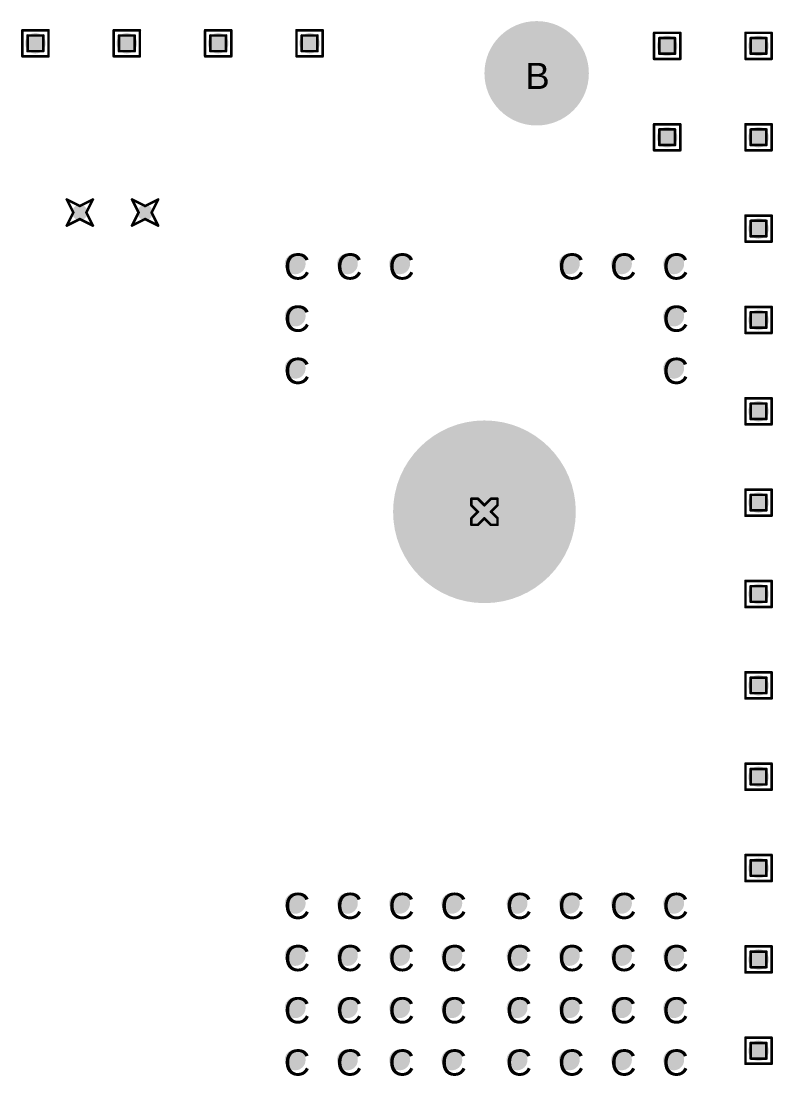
# Model space of a CAD drawing. Header units: millimetres. Extents: x -25 to 478, y -31 to 252.
# Drawn here: x 268.57 to 283.2, y 1.53 to 22.06 of the extents above; entities that cross this region are included whole.
import ezdxf

# ---------------------------------------------------------------- set-up
doc = ezdxf.new("R2010")
doc.units = ezdxf.units.MM
for name, color, linetype in [('DrillDrawing', 1, 'Continuous'), ('MultiLayer', 9, 'Continuous'), ('PadHoleLayer', 156, 'Continuous'), ('ViaHoleLayer', 16, 'Continuous')]:
    doc.layers.add(name, color=color, linetype=linetype)
doc.styles.add('Arial', font='', dxfattribs={"height": 0.2})
doc.styles.get('Arial').set_extended_font_data('Arial')

# ---------------------------------------------------------------- blocks, each defined once
blk = doc.blocks.new('KEYSTONE5001_940')
at = {"layer": 'MultiLayer'}
h = blk.add_hatch(color=9, dxfattribs=at)
edge = h.paths.add_edge_path()
edge.add_arc((0, 0), 1.016, 0, 360)
at = {"layer": 'PadHoleLayer'}
h = blk.add_hatch(color=156, dxfattribs=at)
edge = h.paths.add_edge_path()
edge.add_arc((0, 0), 0.508, 0, 360)
blk = doc.blocks.new('FP_CB25_18_CY_CONN_TERM_LUG_25MM4_7MM9_MFG_1488')
at = {"layer": 'ViaHoleLayer'}
h = blk.add_hatch(color=16, dxfattribs=at)
edge = h.paths.add_edge_path()
edge.add_arc((-3.048, 3.683), 0.203, 0, 360)
h = blk.add_hatch(color=16, dxfattribs=at)
edge = h.paths.add_edge_path()
edge.add_arc((-2.032, 3.683), 0.203, 0, 360)
h = blk.add_hatch(color=16, dxfattribs=at)
edge = h.paths.add_edge_path()
edge.add_arc((-1.016, 3.683), 0.203, 0, 360)
h = blk.add_hatch(color=16, dxfattribs=at)
edge = h.paths.add_edge_path()
edge.add_arc((0, 3.683), 0.203, 0, 360)
h = blk.add_hatch(color=16, dxfattribs=at)
edge = h.paths.add_edge_path()
edge.add_arc((10.414, 3.683), 0.203, 0, 360)
h = blk.add_hatch(color=16, dxfattribs=at)
edge = h.paths.add_edge_path()
edge.add_arc((11.43, 3.683), 0.203, 0, 360)
h = blk.add_hatch(color=16, dxfattribs=at)
edge = h.paths.add_edge_path()
edge.add_arc((12.446, 3.683), 0.203, 0, 360)
h = blk.add_hatch(color=16, dxfattribs=at)
edge = h.paths.add_edge_path()
edge.add_arc((-3.048, 2.667), 0.203, 0, 360)
h = blk.add_hatch(color=16, dxfattribs=at)
edge = h.paths.add_edge_path()
edge.add_arc((-2.032, 2.667), 0.203, 0, 360)
h = blk.add_hatch(color=16, dxfattribs=at)
edge = h.paths.add_edge_path()
edge.add_arc((-1.016, 2.667), 0.203, 0, 360)
h = blk.add_hatch(color=16, dxfattribs=at)
edge = h.paths.add_edge_path()
edge.add_arc((0, 2.667), 0.203, 0, 360)
h = blk.add_hatch(color=16, dxfattribs=at)
edge = h.paths.add_edge_path()
edge.add_arc((12.446, 2.667), 0.203, 0, 360)
h = blk.add_hatch(color=16, dxfattribs=at)
edge = h.paths.add_edge_path()
edge.add_arc((-3.048, 1.651), 0.203, 0, 360)
h = blk.add_hatch(color=16, dxfattribs=at)
edge = h.paths.add_edge_path()
edge.add_arc((-2.032, 1.651), 0.203, 0, 360)
h = blk.add_hatch(color=16, dxfattribs=at)
edge = h.paths.add_edge_path()
edge.add_arc((-1.016, 1.651), 0.203, 0, 360)
h = blk.add_hatch(color=16, dxfattribs=at)
edge = h.paths.add_edge_path()
edge.add_arc((0, 1.651), 0.203, 0, 360)
h = blk.add_hatch(color=16, dxfattribs=at)
edge = h.paths.add_edge_path()
edge.add_arc((12.446, 1.651), 0.203, 0, 360)
h = blk.add_hatch(color=16, dxfattribs=at)
edge = h.paths.add_edge_path()
edge.add_arc((7.62, 0), 1.778, 0, 360)
h = blk.add_hatch(color=16, dxfattribs=at)
edge = h.paths.add_edge_path()
edge.add_arc((-3.048, 0.635), 0.203, 0, 360)
h = blk.add_hatch(color=16, dxfattribs=at)
edge = h.paths.add_edge_path()
edge.add_arc((-2.032, 0.635), 0.203, 0, 360)
h = blk.add_hatch(color=16, dxfattribs=at)
edge = h.paths.add_edge_path()
edge.add_arc((-1.016, 0.635), 0.203, 0, 360)
h = blk.add_hatch(color=16, dxfattribs=at)
edge = h.paths.add_edge_path()
edge.add_arc((0, 0.635), 0.203, 0, 360)
h = blk.add_hatch(color=16, dxfattribs=at)
edge = h.paths.add_edge_path()
edge.add_arc((-3.048, -0.635), 0.203, 0, 360)
h = blk.add_hatch(color=16, dxfattribs=at)
edge = h.paths.add_edge_path()
edge.add_arc((-2.032, -0.635), 0.203, 0, 360)
h = blk.add_hatch(color=16, dxfattribs=at)
edge = h.paths.add_edge_path()
edge.add_arc((-1.016, -0.635), 0.203, 0, 360)
h = blk.add_hatch(color=16, dxfattribs=at)
edge = h.paths.add_edge_path()
edge.add_arc((0, -0.635), 0.203, 0, 360)
h = blk.add_hatch(color=16, dxfattribs=at)
edge = h.paths.add_edge_path()
edge.add_arc((-3.048, -1.651), 0.203, 0, 360)
h = blk.add_hatch(color=16, dxfattribs=at)
edge = h.paths.add_edge_path()
edge.add_arc((-2.032, -1.651), 0.203, 0, 360)
h = blk.add_hatch(color=16, dxfattribs=at)
edge = h.paths.add_edge_path()
edge.add_arc((-1.016, -1.651), 0.203, 0, 360)
h = blk.add_hatch(color=16, dxfattribs=at)
edge = h.paths.add_edge_path()
edge.add_arc((0, -1.651), 0.203, 0, 360)
h = blk.add_hatch(color=16, dxfattribs=at)
edge = h.paths.add_edge_path()
edge.add_arc((12.446, -1.651), 0.203, 0, 360)
h = blk.add_hatch(color=16, dxfattribs=at)
edge = h.paths.add_edge_path()
edge.add_arc((-3.048, -2.667), 0.203, 0, 360)
h = blk.add_hatch(color=16, dxfattribs=at)
edge = h.paths.add_edge_path()
edge.add_arc((-2.032, -2.667), 0.203, 0, 360)
h = blk.add_hatch(color=16, dxfattribs=at)
edge = h.paths.add_edge_path()
edge.add_arc((-1.016, -2.667), 0.203, 0, 360)
h = blk.add_hatch(color=16, dxfattribs=at)
edge = h.paths.add_edge_path()
edge.add_arc((0, -2.667), 0.203, 0, 360)
h = blk.add_hatch(color=16, dxfattribs=at)
edge = h.paths.add_edge_path()
edge.add_arc((12.446, -2.667), 0.203, 0, 360)
h = blk.add_hatch(color=16, dxfattribs=at)
edge = h.paths.add_edge_path()
edge.add_arc((-3.048, -3.683), 0.203, 0, 360)
h = blk.add_hatch(color=16, dxfattribs=at)
edge = h.paths.add_edge_path()
edge.add_arc((-2.032, -3.683), 0.203, 0, 360)
h = blk.add_hatch(color=16, dxfattribs=at)
edge = h.paths.add_edge_path()
edge.add_arc((-1.016, -3.683), 0.203, 0, 360)
h = blk.add_hatch(color=16, dxfattribs=at)
edge = h.paths.add_edge_path()
edge.add_arc((0, -3.683), 0.203, 0, 360)
h = blk.add_hatch(color=16, dxfattribs=at)
edge = h.paths.add_edge_path()
edge.add_arc((10.414, -3.683), 0.203, 0, 360)
h = blk.add_hatch(color=16, dxfattribs=at)
edge = h.paths.add_edge_path()
edge.add_arc((11.43, -3.683), 0.203, 0, 360)
h = blk.add_hatch(color=16, dxfattribs=at)
edge = h.paths.add_edge_path()
edge.add_arc((12.446, -3.683), 0.203, 0, 360)

msp = doc.modelspace()

# ---------------------------------------------------------------- hatches: boundary and pattern name
at = {"layer": 'ViaHoleLayer'}
h = msp.add_hatch(color=16, dxfattribs=at)
edge = h.paths.add_edge_path()
edge.add_arc((268.851, 21.631), 0.2, 0, 360)
h = msp.add_hatch(color=16, dxfattribs=at)
edge = h.paths.add_edge_path()
edge.add_arc((270.629, 21.631), 0.2, 0, 360)
h = msp.add_hatch(color=16, dxfattribs=at)
edge = h.paths.add_edge_path()
edge.add_arc((272.407, 21.631), 0.2, 0, 360)
h = msp.add_hatch(color=16, dxfattribs=at)
edge = h.paths.add_edge_path()
edge.add_arc((274.185, 21.631), 0.2, 0, 360)
h = msp.add_hatch(color=16, dxfattribs=at)
edge = h.paths.add_edge_path()
edge.add_arc((281.145, 21.58), 0.2, 0, 360)
h = msp.add_hatch(color=16, dxfattribs=at)
edge = h.paths.add_edge_path()
edge.add_arc((282.923, 21.58), 0.2, 0, 360)
h = msp.add_hatch(color=16, dxfattribs=at)
edge = h.paths.add_edge_path()
edge.add_arc((281.145, 19.802), 0.2, 0, 360)
h = msp.add_hatch(color=16, dxfattribs=at)
edge = h.paths.add_edge_path()
edge.add_arc((282.923, 19.802), 0.2, 0, 360)
h = msp.add_hatch(color=16, dxfattribs=at)
edge = h.paths.add_edge_path()
edge.add_arc((269.715, 18.337), 0.15, 0, 360)
h = msp.add_hatch(color=16, dxfattribs=at)
edge = h.paths.add_edge_path()
edge.add_arc((270.985, 18.337), 0.15, 0, 360)
h = msp.add_hatch(color=16, dxfattribs=at)
edge = h.paths.add_edge_path()
edge.add_arc((282.923, 18.024), 0.2, 0, 360)
h = msp.add_hatch(color=16, dxfattribs=at)
edge = h.paths.add_edge_path()
edge.add_arc((282.923, 16.246), 0.2, 0, 360)
h = msp.add_hatch(color=16, dxfattribs=at)
edge = h.paths.add_edge_path()
edge.add_arc((282.923, 14.468), 0.2, 0, 360)
h = msp.add_hatch(color=16, dxfattribs=at)
edge = h.paths.add_edge_path()
edge.add_arc((282.923, 12.69), 0.2, 0, 360)
h = msp.add_hatch(color=16, dxfattribs=at)
edge = h.paths.add_edge_path()
edge.add_arc((282.923, 10.912), 0.2, 0, 360)
h = msp.add_hatch(color=16, dxfattribs=at)
edge = h.paths.add_edge_path()
edge.add_arc((282.923, 9.134), 0.2, 0, 360)
h = msp.add_hatch(color=16, dxfattribs=at)
edge = h.paths.add_edge_path()
edge.add_arc((282.923, 7.356), 0.2, 0, 360)
h = msp.add_hatch(color=16, dxfattribs=at)
edge = h.paths.add_edge_path()
edge.add_arc((282.923, 5.578), 0.2, 0, 360)
h = msp.add_hatch(color=16, dxfattribs=at)
edge = h.paths.add_edge_path()
edge.add_arc((282.923, 3.8), 0.2, 0, 360)
h = msp.add_hatch(color=16, dxfattribs=at)
edge = h.paths.add_edge_path()
edge.add_arc((282.923, 2.022), 0.2, 0, 360)

# ---------------------------------------------------------------- linework, layer by layer
at = {"layer": 'DrillDrawing', "const_width": 0.0508}
for points in [[(268.597, 21.885), (269.105, 21.885)], [(268.597, 21.377), (268.597, 21.885)], [(268.699, 21.783), (269.004, 21.783)], [(268.699, 21.478), (268.699, 21.783)], [(269.004, 21.478), (269.004, 21.783)], [(269.105, 21.377), (269.105, 21.885)], [(270.375, 21.885), (270.883, 21.885)], [(270.375, 21.377), (270.375, 21.885)], [(270.477, 21.783), (270.782, 21.783)], [(270.477, 21.478), (270.477, 21.783)], [(270.782, 21.478), (270.782, 21.783)], [(270.883, 21.377), (270.883, 21.885)], [(272.153, 21.885), (272.661, 21.885)], [(272.153, 21.377), (272.153, 21.885)], [(272.255, 21.783), (272.56, 21.783)], [(272.255, 21.478), (272.255, 21.783)], [(272.56, 21.478), (272.56, 21.783)], [(272.661, 21.377), (272.661, 21.885)], [(273.931, 21.885), (274.439, 21.885)], [(273.931, 21.377), (273.931, 21.885)], [(274.033, 21.783), (274.338, 21.783)], [(274.033, 21.478), (274.033, 21.783)], [(274.338, 21.478), (274.338, 21.783)], [(274.439, 21.377), (274.439, 21.885)], [(280.891, 21.834), (281.399, 21.834)], [(280.891, 21.326), (280.891, 21.834)], [(281.399, 21.326), (281.399, 21.834)], [(282.669, 21.834), (283.177, 21.834)], [(282.669, 21.326), (282.669, 21.834)], [(283.177, 21.326), (283.177, 21.834)], [(280.993, 21.732), (281.297, 21.732)], [(280.993, 21.428), (280.993, 21.732)], [(281.297, 21.428), (281.297, 21.732)], [(282.771, 21.732), (283.075, 21.732)], [(282.771, 21.428), (282.771, 21.732)], [(283.075, 21.428), (283.075, 21.732)], [(268.597, 21.377), (269.105, 21.377)], [(268.699, 21.478), (269.004, 21.478)], [(270.375, 21.377), (270.883, 21.377)], [(270.477, 21.478), (270.782, 21.478)], [(272.153, 21.377), (272.661, 21.377)], [(272.255, 21.478), (272.56, 21.478)], [(273.931, 21.377), (274.439, 21.377)], [(274.033, 21.478), (274.338, 21.478)], [(280.993, 21.428), (281.297, 21.428)], [(282.771, 21.428), (283.075, 21.428)], [(280.891, 21.326), (281.399, 21.326)], [(282.669, 21.326), (283.177, 21.326)], [(280.891, 20.056), (281.399, 20.056)], [(280.891, 19.548), (280.891, 20.056)], [(280.993, 19.954), (281.297, 19.954)], [(280.993, 19.65), (280.993, 19.954)], [(281.297, 19.65), (281.297, 19.954)], [(281.399, 19.548), (281.399, 20.056)], [(282.669, 20.056), (283.177, 20.056)], [(282.669, 19.548), (282.669, 20.056)], [(282.771, 19.954), (283.075, 19.954)], [(282.771, 19.65), (282.771, 19.954)], [(283.075, 19.65), (283.075, 19.954)], [(283.177, 19.548), (283.177, 20.056)], [(280.891, 19.548), (281.399, 19.548)], [(280.993, 19.65), (281.297, 19.65)], [(282.669, 19.548), (283.177, 19.548)], [(282.771, 19.65), (283.075, 19.65)], [(269.461, 18.591), (269.715, 18.464)], [(269.461, 18.591), (269.588, 18.337)], [(269.715, 18.464), (269.969, 18.591)], [(269.842, 18.337), (269.969, 18.591)], [(270.731, 18.591), (270.985, 18.464)], [(270.731, 18.591), (270.858, 18.337)], [(270.985, 18.464), (271.239, 18.591)], [(271.112, 18.337), (271.239, 18.591)], [(269.461, 18.083), (269.588, 18.337)], [(269.842, 18.337), (269.969, 18.083)], [(270.731, 18.083), (270.858, 18.337)], [(271.112, 18.337), (271.239, 18.083)], [(282.669, 18.278), (283.177, 18.278)], [(282.669, 17.77), (282.669, 18.278)], [(283.177, 17.77), (283.177, 18.278)], [(269.461, 18.083), (269.715, 18.21)], [(269.715, 18.21), (269.969, 18.083)], [(270.731, 18.083), (270.985, 18.21)], [(270.985, 18.21), (271.239, 18.083)], [(282.771, 18.176), (283.075, 18.176)], [(282.771, 17.872), (282.771, 18.176)], [(283.075, 17.872), (283.075, 18.176)], [(282.771, 17.872), (283.075, 17.872)], [(282.669, 17.77), (283.177, 17.77)], [(282.669, 16.5), (283.177, 16.5)], [(282.669, 15.992), (282.669, 16.5)], [(283.177, 15.992), (283.177, 16.5)], [(282.771, 16.398), (283.075, 16.398)], [(282.771, 16.094), (282.771, 16.398)], [(283.075, 16.094), (283.075, 16.398)], [(282.669, 15.992), (283.177, 15.992)], [(282.771, 16.094), (283.075, 16.094)], [(282.669, 14.722), (283.177, 14.722)], [(282.669, 14.214), (282.669, 14.722)], [(282.771, 14.62), (283.075, 14.62)], [(282.771, 14.316), (282.771, 14.62)], [(283.075, 14.316), (283.075, 14.62)], [(283.177, 14.214), (283.177, 14.722)], [(282.669, 14.214), (283.177, 14.214)], [(282.771, 14.316), (283.075, 14.316)], [(282.669, 12.944), (283.177, 12.944)], [(282.669, 12.436), (282.669, 12.944)], [(283.177, 12.436), (283.177, 12.944)], [(277.335, 12.639), (277.335, 12.766)], [(277.335, 12.766), (277.462, 12.766)], [(277.462, 12.766), (277.589, 12.639)], [(277.589, 12.639), (277.716, 12.766)], [(277.716, 12.766), (277.843, 12.766)], [(277.843, 12.639), (277.843, 12.766)], [(282.771, 12.842), (283.075, 12.842)], [(282.771, 12.538), (282.771, 12.842)], [(283.075, 12.538), (283.075, 12.842)], [(277.335, 12.639), (277.462, 12.512)], [(277.335, 12.385), (277.462, 12.512)], [(277.716, 12.512), (277.843, 12.639)], [(277.716, 12.512), (277.843, 12.385)], [(282.771, 12.538), (283.075, 12.538)], [(277.335, 12.258), (277.335, 12.385)], [(277.462, 12.258), (277.589, 12.385)], [(277.589, 12.385), (277.716, 12.258)], [(277.843, 12.258), (277.843, 12.385)], [(282.669, 12.436), (283.177, 12.436)], [(277.335, 12.258), (277.462, 12.258)], [(277.716, 12.258), (277.843, 12.258)], [(282.669, 11.166), (283.177, 11.166)], [(282.669, 10.658), (282.669, 11.166)], [(282.771, 11.064), (283.075, 11.064)], [(282.771, 10.76), (282.771, 11.064)], [(283.075, 10.76), (283.075, 11.064)], [(283.177, 10.658), (283.177, 11.166)], [(282.669, 10.658), (283.177, 10.658)], [(282.771, 10.76), (283.075, 10.76)], [(282.669, 9.388), (283.177, 9.388)], [(282.669, 8.88), (282.669, 9.388)], [(282.771, 9.286), (283.075, 9.286)], [(282.771, 8.982), (282.771, 9.286)], [(283.075, 8.982), (283.075, 9.286)], [(283.177, 8.88), (283.177, 9.388)], [(282.669, 8.88), (283.177, 8.88)], [(282.771, 8.982), (283.075, 8.982)], [(282.669, 7.61), (283.177, 7.61)], [(282.669, 7.102), (282.669, 7.61)], [(283.177, 7.102), (283.177, 7.61)], [(282.771, 7.508), (283.075, 7.508)], [(282.771, 7.204), (282.771, 7.508)], [(283.075, 7.204), (283.075, 7.508)], [(282.771, 7.204), (283.075, 7.204)], [(282.669, 7.102), (283.177, 7.102)], [(282.669, 5.832), (283.177, 5.832)], [(282.669, 5.324), (282.669, 5.832)], [(282.771, 5.73), (283.075, 5.73)], [(282.771, 5.426), (282.771, 5.73)], [(283.075, 5.426), (283.075, 5.73)], [(283.177, 5.324), (283.177, 5.832)], [(282.669, 5.324), (283.177, 5.324)], [(282.771, 5.426), (283.075, 5.426)], [(282.669, 4.054), (283.177, 4.054)], [(282.669, 3.546), (282.669, 4.054)], [(282.771, 3.952), (283.075, 3.952)], [(282.771, 3.648), (282.771, 3.952)], [(283.075, 3.648), (283.075, 3.952)], [(283.177, 3.546), (283.177, 4.054)], [(282.669, 3.546), (283.177, 3.546)], [(282.771, 3.648), (283.075, 3.648)], [(282.669, 2.276), (283.177, 2.276)], [(282.669, 1.768), (282.669, 2.276)], [(283.177, 1.768), (283.177, 2.276)], [(282.771, 2.174), (283.075, 2.174)], [(282.771, 1.87), (282.771, 2.174)], [(283.075, 1.87), (283.075, 2.174)], [(282.771, 1.87), (283.075, 1.87)], [(282.669, 1.768), (283.177, 1.768)]]:
    msp.add_lwpolyline(points, dxfattribs=at)
at = {"layer": 'DrillDrawing', "const_width": 0.0254}
for points in [[(268.585, 21.885, 1), (268.61, 21.885, 1)], [(268.585, 21.885, 1), (268.61, 21.885, 1)], [(268.686, 21.783, 1), (268.712, 21.783, 1)], [(268.686, 21.783, 1), (268.712, 21.783, 1)], [(268.991, 21.783, 1), (269.017, 21.783, 1)], [(268.991, 21.783, 1), (269.017, 21.783, 1)], [(269.093, 21.885, 1), (269.118, 21.885, 1)], [(269.093, 21.885, 1), (269.118, 21.885, 1)], [(270.363, 21.885, 1), (270.388, 21.885, 1)], [(270.363, 21.885, 1), (270.388, 21.885, 1)], [(270.464, 21.783, 1), (270.49, 21.783, 1)], [(270.464, 21.783, 1), (270.49, 21.783, 1)], [(270.769, 21.783, 1), (270.795, 21.783, 1)], [(270.769, 21.783, 1), (270.795, 21.783, 1)], [(270.871, 21.885, 1), (270.896, 21.885, 1)], [(270.871, 21.885, 1), (270.896, 21.885, 1)], [(272.141, 21.885, 1), (272.166, 21.885, 1)], [(272.141, 21.885, 1), (272.166, 21.885, 1)], [(272.242, 21.783, 1), (272.268, 21.783, 1)], [(272.242, 21.783, 1), (272.268, 21.783, 1)], [(272.547, 21.783, 1), (272.573, 21.783, 1)], [(272.547, 21.783, 1), (272.573, 21.783, 1)], [(272.649, 21.885, 1), (272.674, 21.885, 1)], [(272.649, 21.885, 1), (272.674, 21.885, 1)], [(273.919, 21.885, 1), (273.944, 21.885, 1)], [(273.919, 21.885, 1), (273.944, 21.885, 1)], [(274.02, 21.783, 1), (274.046, 21.783, 1)], [(274.02, 21.783, 1), (274.046, 21.783, 1)], [(274.325, 21.783, 1), (274.351, 21.783, 1)], [(274.325, 21.783, 1), (274.351, 21.783, 1)], [(274.427, 21.885, 1), (274.452, 21.885, 1)], [(274.427, 21.885, 1), (274.452, 21.885, 1)], [(280.878, 21.834, 1), (280.904, 21.834, 1)], [(280.878, 21.834, 1), (280.904, 21.834, 1)], [(281.386, 21.834, 1), (281.412, 21.834, 1)], [(281.386, 21.834, 1), (281.412, 21.834, 1)], [(282.656, 21.834, 1), (282.682, 21.834, 1)], [(282.656, 21.834, 1), (282.682, 21.834, 1)], [(283.164, 21.834, 1), (283.19, 21.834, 1)], [(283.164, 21.834, 1), (283.19, 21.834, 1)], [(280.98, 21.732, 1), (281.005, 21.732, 1)], [(280.98, 21.732, 1), (281.005, 21.732, 1)], [(281.285, 21.732, 1), (281.31, 21.732, 1)], [(281.285, 21.732, 1), (281.31, 21.732, 1)], [(282.758, 21.732, 1), (282.783, 21.732, 1)], [(282.758, 21.732, 1), (282.783, 21.732, 1)], [(283.063, 21.732, 1), (283.088, 21.732, 1)], [(283.063, 21.732, 1), (283.088, 21.732, 1)], [(268.585, 21.377, 1), (268.61, 21.377, 1)], [(268.585, 21.377, 1), (268.61, 21.377, 1)], [(268.686, 21.478, 1), (268.712, 21.478, 1)], [(268.686, 21.478, 1), (268.712, 21.478, 1)], [(268.991, 21.478, 1), (269.017, 21.478, 1)], [(268.991, 21.478, 1), (269.017, 21.478, 1)], [(269.093, 21.377, 1), (269.118, 21.377, 1)], [(269.093, 21.377, 1), (269.118, 21.377, 1)], [(270.363, 21.377, 1), (270.388, 21.377, 1)], [(270.363, 21.377, 1), (270.388, 21.377, 1)], [(270.464, 21.478, 1), (270.49, 21.478, 1)], [(270.464, 21.478, 1), (270.49, 21.478, 1)], [(270.769, 21.478, 1), (270.795, 21.478, 1)], [(270.769, 21.478, 1), (270.795, 21.478, 1)], [(270.871, 21.377, 1), (270.896, 21.377, 1)], [(270.871, 21.377, 1), (270.896, 21.377, 1)], [(272.141, 21.377, 1), (272.166, 21.377, 1)], [(272.141, 21.377, 1), (272.166, 21.377, 1)], [(272.242, 21.478, 1), (272.268, 21.478, 1)], [(272.242, 21.478, 1), (272.268, 21.478, 1)], [(272.547, 21.478, 1), (272.573, 21.478, 1)], [(272.547, 21.478, 1), (272.573, 21.478, 1)], [(272.649, 21.377, 1), (272.674, 21.377, 1)], [(272.649, 21.377, 1), (272.674, 21.377, 1)], [(273.919, 21.377, 1), (273.944, 21.377, 1)], [(273.919, 21.377, 1), (273.944, 21.377, 1)], [(274.02, 21.478, 1), (274.046, 21.478, 1)], [(274.02, 21.478, 1), (274.046, 21.478, 1)], [(274.325, 21.478, 1), (274.351, 21.478, 1)], [(274.325, 21.478, 1), (274.351, 21.478, 1)], [(274.427, 21.377, 1), (274.452, 21.377, 1)], [(274.427, 21.377, 1), (274.452, 21.377, 1)], [(280.98, 21.428, 1), (281.005, 21.428, 1)], [(280.98, 21.428, 1), (281.005, 21.428, 1)], [(281.285, 21.428, 1), (281.31, 21.428, 1)], [(281.285, 21.428, 1), (281.31, 21.428, 1)], [(282.758, 21.428, 1), (282.783, 21.428, 1)], [(282.758, 21.428, 1), (282.783, 21.428, 1)], [(283.063, 21.428, 1), (283.088, 21.428, 1)], [(283.063, 21.428, 1), (283.088, 21.428, 1)], [(280.878, 21.326, 1), (280.904, 21.326, 1)], [(280.878, 21.326, 1), (280.904, 21.326, 1)], [(281.386, 21.326, 1), (281.412, 21.326, 1)], [(281.386, 21.326, 1), (281.412, 21.326, 1)], [(282.656, 21.326, 1), (282.682, 21.326, 1)], [(282.656, 21.326, 1), (282.682, 21.326, 1)], [(283.164, 21.326, 1), (283.19, 21.326, 1)], [(283.164, 21.326, 1), (283.19, 21.326, 1)], [(280.878, 20.056, 1), (280.904, 20.056, 1)], [(280.878, 20.056, 1), (280.904, 20.056, 1)], [(280.98, 19.954, 1), (281.005, 19.954, 1)], [(280.98, 19.954, 1), (281.005, 19.954, 1)], [(281.285, 19.954, 1), (281.31, 19.954, 1)], [(281.285, 19.954, 1), (281.31, 19.954, 1)], [(281.386, 20.056, 1), (281.412, 20.056, 1)], [(281.386, 20.056, 1), (281.412, 20.056, 1)], [(282.656, 20.056, 1), (282.682, 20.056, 1)], [(282.656, 20.056, 1), (282.682, 20.056, 1)], [(282.758, 19.954, 1), (282.783, 19.954, 1)], [(282.758, 19.954, 1), (282.783, 19.954, 1)], [(283.063, 19.954, 1), (283.088, 19.954, 1)], [(283.063, 19.954, 1), (283.088, 19.954, 1)], [(283.164, 20.056, 1), (283.19, 20.056, 1)], [(283.164, 20.056, 1), (283.19, 20.056, 1)], [(280.878, 19.548, 1), (280.904, 19.548, 1)], [(280.878, 19.548, 1), (280.904, 19.548, 1)], [(280.98, 19.65, 1), (281.005, 19.65, 1)], [(280.98, 19.65, 1), (281.005, 19.65, 1)], [(281.285, 19.65, 1), (281.31, 19.65, 1)], [(281.285, 19.65, 1), (281.31, 19.65, 1)], [(281.386, 19.548, 1), (281.412, 19.548, 1)], [(281.386, 19.548, 1), (281.412, 19.548, 1)], [(282.656, 19.548, 1), (282.682, 19.548, 1)], [(282.656, 19.548, 1), (282.682, 19.548, 1)], [(282.758, 19.65, 1), (282.783, 19.65, 1)], [(282.758, 19.65, 1), (282.783, 19.65, 1)], [(283.063, 19.65, 1), (283.088, 19.65, 1)], [(283.063, 19.65, 1), (283.088, 19.65, 1)], [(283.164, 19.548, 1), (283.19, 19.548, 1)], [(283.164, 19.548, 1), (283.19, 19.548, 1)], [(269.448, 18.591, 1), (269.474, 18.591, 1)], [(269.448, 18.591, 1), (269.474, 18.591, 1)], [(269.702, 18.464, 1), (269.728, 18.464, 1)], [(269.702, 18.464, 1), (269.728, 18.464, 1)], [(269.956, 18.591, 1), (269.982, 18.591, 1)], [(269.956, 18.591, 1), (269.982, 18.591, 1)], [(270.718, 18.591, 1), (270.744, 18.591, 1)], [(270.718, 18.591, 1), (270.744, 18.591, 1)], [(270.972, 18.464, 1), (270.998, 18.464, 1)], [(270.972, 18.464, 1), (270.998, 18.464, 1)], [(271.226, 18.591, 1), (271.252, 18.591, 1)], [(271.226, 18.591, 1), (271.252, 18.591, 1)], [(269.575, 18.337, 1), (269.601, 18.337, 1)], [(269.575, 18.337, 1), (269.601, 18.337, 1)], [(269.829, 18.337, 1), (269.855, 18.337, 1)], [(269.829, 18.337, 1), (269.855, 18.337, 1)], [(270.845, 18.337, 1), (270.871, 18.337, 1)], [(270.845, 18.337, 1), (270.871, 18.337, 1)], [(271.099, 18.337, 1), (271.125, 18.337, 1)], [(271.099, 18.337, 1), (271.125, 18.337, 1)], [(282.656, 18.278, 1), (282.682, 18.278, 1)], [(282.656, 18.278, 1), (282.682, 18.278, 1)], [(283.164, 18.278, 1), (283.19, 18.278, 1)], [(283.164, 18.278, 1), (283.19, 18.278, 1)], [(269.448, 18.083, 1), (269.474, 18.083, 1)], [(269.448, 18.083, 1), (269.474, 18.083, 1)], [(269.702, 18.21, 1), (269.728, 18.21, 1)], [(269.702, 18.21, 1), (269.728, 18.21, 1)], [(269.956, 18.083, 1), (269.982, 18.083, 1)], [(269.956, 18.083, 1), (269.982, 18.083, 1)], [(270.718, 18.083, 1), (270.744, 18.083, 1)], [(270.718, 18.083, 1), (270.744, 18.083, 1)], [(270.972, 18.21, 1), (270.998, 18.21, 1)], [(270.972, 18.21, 1), (270.998, 18.21, 1)], [(271.226, 18.083, 1), (271.252, 18.083, 1)], [(271.226, 18.083, 1), (271.252, 18.083, 1)], [(282.758, 18.176, 1), (282.783, 18.176, 1)], [(282.758, 18.176, 1), (282.783, 18.176, 1)], [(283.063, 18.176, 1), (283.088, 18.176, 1)], [(283.063, 18.176, 1), (283.088, 18.176, 1)], [(282.758, 17.872, 1), (282.783, 17.872, 1)], [(282.758, 17.872, 1), (282.783, 17.872, 1)], [(283.063, 17.872, 1), (283.088, 17.872, 1)], [(283.063, 17.872, 1), (283.088, 17.872, 1)], [(282.656, 17.77, 1), (282.682, 17.77, 1)], [(282.656, 17.77, 1), (282.682, 17.77, 1)], [(283.164, 17.77, 1), (283.19, 17.77, 1)], [(283.164, 17.77, 1), (283.19, 17.77, 1)], [(282.656, 16.5, 1), (282.682, 16.5, 1)], [(282.656, 16.5, 1), (282.682, 16.5, 1)], [(283.164, 16.5, 1), (283.19, 16.5, 1)], [(283.164, 16.5, 1), (283.19, 16.5, 1)], [(282.758, 16.398, 1), (282.783, 16.398, 1)], [(282.758, 16.398, 1), (282.783, 16.398, 1)], [(283.063, 16.398, 1), (283.088, 16.398, 1)], [(283.063, 16.398, 1), (283.088, 16.398, 1)], [(282.656, 15.992, 1), (282.682, 15.992, 1)], [(282.656, 15.992, 1), (282.682, 15.992, 1)], [(282.758, 16.094, 1), (282.783, 16.094, 1)], [(282.758, 16.094, 1), (282.783, 16.094, 1)], [(283.063, 16.094, 1), (283.088, 16.094, 1)], [(283.063, 16.094, 1), (283.088, 16.094, 1)], [(283.164, 15.992, 1), (283.19, 15.992, 1)], [(283.164, 15.992, 1), (283.19, 15.992, 1)], [(282.656, 14.722, 1), (282.682, 14.722, 1)], [(282.656, 14.722, 1), (282.682, 14.722, 1)], [(282.758, 14.62, 1), (282.783, 14.62, 1)], [(282.758, 14.62, 1), (282.783, 14.62, 1)], [(283.063, 14.62, 1), (283.088, 14.62, 1)], [(283.063, 14.62, 1), (283.088, 14.62, 1)], [(283.164, 14.722, 1), (283.19, 14.722, 1)], [(283.164, 14.722, 1), (283.19, 14.722, 1)], [(282.656, 14.214, 1), (282.682, 14.214, 1)], [(282.656, 14.214, 1), (282.682, 14.214, 1)], [(282.758, 14.316, 1), (282.783, 14.316, 1)], [(282.758, 14.316, 1), (282.783, 14.316, 1)], [(283.063, 14.316, 1), (283.088, 14.316, 1)], [(283.063, 14.316, 1), (283.088, 14.316, 1)], [(283.164, 14.214, 1), (283.19, 14.214, 1)], [(283.164, 14.214, 1), (283.19, 14.214, 1)], [(282.656, 12.944, 1), (282.682, 12.944, 1)], [(282.656, 12.944, 1), (282.682, 12.944, 1)], [(283.164, 12.944, 1), (283.19, 12.944, 1)], [(283.164, 12.944, 1), (283.19, 12.944, 1)], [(277.322, 12.766, 1), (277.348, 12.766, 1)], [(277.322, 12.766, 1), (277.348, 12.766, 1)], [(277.449, 12.766, 1), (277.475, 12.766, 1)], [(277.449, 12.766, 1), (277.475, 12.766, 1)], [(277.703, 12.766, 1), (277.729, 12.766, 1)], [(277.703, 12.766, 1), (277.729, 12.766, 1)], [(277.83, 12.766, 1), (277.856, 12.766, 1)], [(277.83, 12.766, 1), (277.856, 12.766, 1)], [(282.758, 12.842, 1), (282.783, 12.842, 1)], [(282.758, 12.842, 1), (282.783, 12.842, 1)], [(283.063, 12.842, 1), (283.088, 12.842, 1)], [(283.063, 12.842, 1), (283.088, 12.842, 1)], [(277.322, 12.639, 1), (277.348, 12.639, 1)], [(277.322, 12.639, 1), (277.348, 12.639, 1)], [(277.449, 12.512, 1), (277.475, 12.512, 1)], [(277.449, 12.512, 1), (277.475, 12.512, 1)], [(277.576, 12.639, 1), (277.602, 12.639, 1)], [(277.576, 12.639, 1), (277.602, 12.639, 1)], [(277.703, 12.512, 1), (277.729, 12.512, 1)], [(277.703, 12.512, 1), (277.729, 12.512, 1)], [(277.83, 12.639, 1), (277.856, 12.639, 1)], [(277.83, 12.639, 1), (277.856, 12.639, 1)], [(282.758, 12.538, 1), (282.783, 12.538, 1)], [(282.758, 12.538, 1), (282.783, 12.538, 1)], [(283.063, 12.538, 1), (283.088, 12.538, 1)], [(283.063, 12.538, 1), (283.088, 12.538, 1)], [(277.322, 12.385, 1), (277.348, 12.385, 1)], [(277.322, 12.385, 1), (277.348, 12.385, 1)], [(277.576, 12.385, 1), (277.602, 12.385, 1)], [(277.576, 12.385, 1), (277.602, 12.385, 1)], [(277.83, 12.385, 1), (277.856, 12.385, 1)], [(277.83, 12.385, 1), (277.856, 12.385, 1)], [(282.656, 12.436, 1), (282.682, 12.436, 1)], [(282.656, 12.436, 1), (282.682, 12.436, 1)], [(283.164, 12.436, 1), (283.19, 12.436, 1)], [(283.164, 12.436, 1), (283.19, 12.436, 1)], [(277.322, 12.258, 1), (277.348, 12.258, 1)], [(277.322, 12.258, 1), (277.348, 12.258, 1)], [(277.449, 12.258, 1), (277.475, 12.258, 1)], [(277.449, 12.258, 1), (277.475, 12.258, 1)], [(277.703, 12.258, 1), (277.729, 12.258, 1)], [(277.703, 12.258, 1), (277.729, 12.258, 1)], [(277.83, 12.258, 1), (277.856, 12.258, 1)], [(277.83, 12.258, 1), (277.856, 12.258, 1)], [(282.656, 11.166, 1), (282.682, 11.166, 1)], [(282.656, 11.166, 1), (282.682, 11.166, 1)], [(282.758, 11.064, 1), (282.783, 11.064, 1)], [(282.758, 11.064, 1), (282.783, 11.064, 1)], [(283.063, 11.064, 1), (283.088, 11.064, 1)], [(283.063, 11.064, 1), (283.088, 11.064, 1)], [(283.164, 11.166, 1), (283.19, 11.166, 1)], [(283.164, 11.166, 1), (283.19, 11.166, 1)], [(282.656, 10.658, 1), (282.682, 10.658, 1)], [(282.656, 10.658, 1), (282.682, 10.658, 1)], [(282.758, 10.76, 1), (282.783, 10.76, 1)], [(282.758, 10.76, 1), (282.783, 10.76, 1)], [(283.063, 10.76, 1), (283.088, 10.76, 1)], [(283.063, 10.76, 1), (283.088, 10.76, 1)], [(283.164, 10.658, 1), (283.19, 10.658, 1)], [(283.164, 10.658, 1), (283.19, 10.658, 1)], [(282.656, 9.388, 1), (282.682, 9.388, 1)], [(282.656, 9.388, 1), (282.682, 9.388, 1)], [(282.758, 9.286, 1), (282.783, 9.286, 1)], [(282.758, 9.286, 1), (282.783, 9.286, 1)], [(283.063, 9.286, 1), (283.088, 9.286, 1)], [(283.063, 9.286, 1), (283.088, 9.286, 1)], [(283.164, 9.388, 1), (283.19, 9.388, 1)], [(283.164, 9.388, 1), (283.19, 9.388, 1)], [(282.656, 8.88, 1), (282.682, 8.88, 1)], [(282.656, 8.88, 1), (282.682, 8.88, 1)], [(282.758, 8.982, 1), (282.783, 8.982, 1)], [(282.758, 8.982, 1), (282.783, 8.982, 1)], [(283.063, 8.982, 1), (283.088, 8.982, 1)], [(283.063, 8.982, 1), (283.088, 8.982, 1)], [(283.164, 8.88, 1), (283.19, 8.88, 1)], [(283.164, 8.88, 1), (283.19, 8.88, 1)], [(282.656, 7.61, 1), (282.682, 7.61, 1)], [(282.656, 7.61, 1), (282.682, 7.61, 1)], [(283.164, 7.61, 1), (283.19, 7.61, 1)], [(283.164, 7.61, 1), (283.19, 7.61, 1)], [(282.758, 7.508, 1), (282.783, 7.508, 1)], [(282.758, 7.508, 1), (282.783, 7.508, 1)], [(283.063, 7.508, 1), (283.088, 7.508, 1)], [(283.063, 7.508, 1), (283.088, 7.508, 1)], [(282.758, 7.204, 1), (282.783, 7.204, 1)], [(282.758, 7.204, 1), (282.783, 7.204, 1)], [(283.063, 7.204, 1), (283.088, 7.204, 1)], [(283.063, 7.204, 1), (283.088, 7.204, 1)], [(282.656, 7.102, 1), (282.682, 7.102, 1)], [(282.656, 7.102, 1), (282.682, 7.102, 1)], [(283.164, 7.102, 1), (283.19, 7.102, 1)], [(283.164, 7.102, 1), (283.19, 7.102, 1)], [(282.656, 5.832, 1), (282.682, 5.832, 1)], [(282.656, 5.832, 1), (282.682, 5.832, 1)], [(282.758, 5.73, 1), (282.783, 5.73, 1)], [(282.758, 5.73, 1), (282.783, 5.73, 1)], [(283.063, 5.73, 1), (283.088, 5.73, 1)], [(283.063, 5.73, 1), (283.088, 5.73, 1)], [(283.164, 5.832, 1), (283.19, 5.832, 1)], [(283.164, 5.832, 1), (283.19, 5.832, 1)], [(282.656, 5.324, 1), (282.682, 5.324, 1)], [(282.656, 5.324, 1), (282.682, 5.324, 1)], [(282.758, 5.426, 1), (282.783, 5.426, 1)], [(282.758, 5.426, 1), (282.783, 5.426, 1)], [(283.063, 5.426, 1), (283.088, 5.426, 1)], [(283.063, 5.426, 1), (283.088, 5.426, 1)], [(283.164, 5.324, 1), (283.19, 5.324, 1)], [(283.164, 5.324, 1), (283.19, 5.324, 1)], [(282.656, 4.054, 1), (282.682, 4.054, 1)], [(282.656, 4.054, 1), (282.682, 4.054, 1)], [(282.758, 3.952, 1), (282.783, 3.952, 1)], [(282.758, 3.952, 1), (282.783, 3.952, 1)], [(283.063, 3.952, 1), (283.088, 3.952, 1)], [(283.063, 3.952, 1), (283.088, 3.952, 1)], [(283.164, 4.054, 1), (283.19, 4.054, 1)], [(283.164, 4.054, 1), (283.19, 4.054, 1)], [(282.656, 3.546, 1), (282.682, 3.546, 1)], [(282.656, 3.546, 1), (282.682, 3.546, 1)], [(282.758, 3.648, 1), (282.783, 3.648, 1)], [(282.758, 3.648, 1), (282.783, 3.648, 1)], [(283.063, 3.648, 1), (283.088, 3.648, 1)], [(283.063, 3.648, 1), (283.088, 3.648, 1)], [(283.164, 3.546, 1), (283.19, 3.546, 1)], [(283.164, 3.546, 1), (283.19, 3.546, 1)], [(282.656, 2.276, 1), (282.682, 2.276, 1)], [(282.656, 2.276, 1), (282.682, 2.276, 1)], [(283.164, 2.276, 1), (283.19, 2.276, 1)], [(283.164, 2.276, 1), (283.19, 2.276, 1)], [(282.758, 2.174, 1), (282.783, 2.174, 1)], [(282.758, 2.174, 1), (282.783, 2.174, 1)], [(283.063, 2.174, 1), (283.088, 2.174, 1)], [(283.063, 2.174, 1), (283.088, 2.174, 1)], [(282.758, 1.87, 1), (282.783, 1.87, 1)], [(282.758, 1.87, 1), (282.783, 1.87, 1)], [(283.063, 1.87, 1), (283.088, 1.87, 1)], [(283.063, 1.87, 1), (283.088, 1.87, 1)], [(282.656, 1.768, 1), (282.682, 1.768, 1)], [(282.656, 1.768, 1), (282.682, 1.768, 1)], [(283.164, 1.768, 1), (283.19, 1.768, 1)], [(283.164, 1.768, 1), (283.19, 1.768, 1)]]:
    msp.add_lwpolyline(points, format="xyb", close=True, dxfattribs=at)

# ---------------------------------------------------------------- block references
at = {"rotation": 90}
for name, p in [('KEYSTONE5001_940', (278.605, 21.047)), ('FP_CB25_18_CY_CONN_TERM_LUG_25MM4_7MM9_MFG_1488', (277.589, 4.892))]:
    msp.add_blockref(name, p, dxfattribs=at)

# ---------------------------------------------------------------- texts
at = {"layer": 'DrillDrawing', "style": 'Arial'}
for s, p in [('B', (278.385, 20.742)), ('C', (273.686, 17.033)), ('C', (274.702, 17.033)), ('C', (275.718, 17.033)), ('C', (279.02, 17.033)), ('C', (280.036, 17.033)), ('C', (281.052, 17.033)), ('C', (273.686, 16.017)), ('C', (281.052, 16.017)), ('C', (273.686, 15.001)), ('C', (281.052, 15.001)), ('C', (273.686, 4.587)), ('C', (274.702, 4.587)), ('C', (275.718, 4.587)), ('C', (276.734, 4.587)), ('C', (278.004, 4.587)), ('C', (279.02, 4.587)), ('C', (280.036, 4.587)), ('C', (281.052, 4.587)), ('C', (273.686, 3.571)), ('C', (274.702, 3.571)), ('C', (275.718, 3.571)), ('C', (276.734, 3.571)), ('C', (278.004, 3.571)), ('C', (279.02, 3.571)), ('C', (280.036, 3.571)), ('C', (281.052, 3.571)), ('C', (273.686, 2.555)), ('C', (274.702, 2.555)), ('C', (275.718, 2.555)), ('C', (276.734, 2.555)), ('C', (278.004, 2.555)), ('C', (279.02, 2.555)), ('C', (280.036, 2.555)), ('C', (281.052, 2.555)), ('C', (273.686, 1.539)), ('C', (274.702, 1.539)), ('C', (275.718, 1.539)), ('C', (276.734, 1.539)), ('C', (278.004, 1.539)), ('C', (279.02, 1.539)), ('C', (280.036, 1.539)), ('C', (281.052, 1.539))]:
    msp.add_text(s, height=0.508, dxfattribs=at).set_placement(p)

doc.saveas('drawing.dxf')
